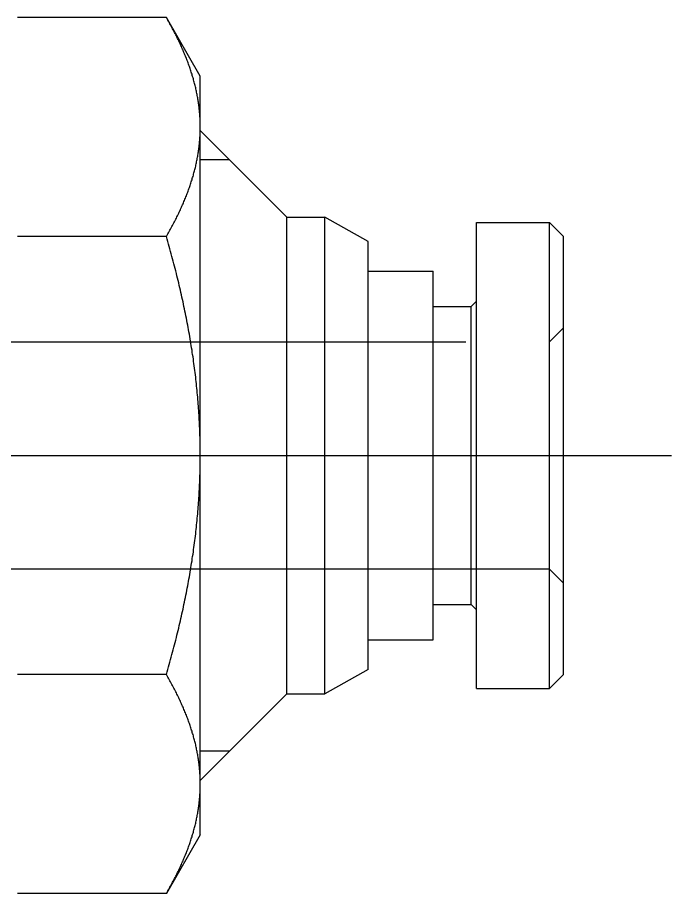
# Model space of a CAD drawing. Extents: x -2 to 56.4, y -24.8 to 10.1.
# Drawn here: x 15.03 to 27.1, y -8.08 to 8.08 of the extents above; entities that cross this region are included whole.
import ezdxf

# ---------------------------------------------------------------- set-up
doc = ezdxf.new("R2010")
doc.units = 0
doc.linetypes.add('CENTER', pattern=[50.8, 31.75, -6.35, 6.35, -6.35])
doc.linetypes.add('DASHED', pattern=[19.05, 12.7, -6.35])
doc.layers.get('0').update_dxf_attribs({"linetype": 'CONTINUOUS'})
doc.layers.add('CENTER', color=1, linetype='CENTER')

msp = doc.modelspace()

# ---------------------------------------------------------------- linework, layer by layer
at = {"color": 7, "linetype": 'CONTINUOUS'}
for p, q in [((17.775, 8.083), (15.025, 8.083)), ((18.4, 7), (17.775, 8.083)), ((18.4, 6.062), (18.4, 7)), ((18.4, 0), (18.4, 6.062)), ((20, 4.4), (18.4, 6)), ((20, -4.4), (20, 4.4)), ((20, 4.4), (20.7, 4.4)), ((21.5, 3.95), (20.7, 4.4)), ((20.7, -4.4), (20.7, 4.4)), ((23.5, -4.3), (23.5, 4.3)), ((23.5, 4.3), (24.85, 4.3)), ((24.85, -4.3), (24.85, 4.3)), ((25.1, 4.05), (24.85, 4.3)), ((25.1, 4.05), (25.1, -4.05)), ((17.775, 4.041), (15.025, 4.041)), ((21.5, -3.95), (21.5, 3.95)), ((21.5, 3.4), (22.7, 3.4)), ((22.7, -3.4), (22.7, 3.4)), ((22.7, 2.75), (23.4, 2.75)), ((23.4, 2.75), (23.5, 2.85)), ((23.4, -2.75), (23.4, 2.75)), ((18.4, -6.062), (18.4, 0)), ((22.7, -2.75), (23.4, -2.75)), ((23.4, -2.75), (23.5, -2.85)), ((21.5, -3.4), (22.7, -3.4)), ((21.5, -3.95), (20.7, -4.4)), ((17.775, -4.041), (15.025, -4.041)), ((25.1, -4.05), (24.85, -4.3)), ((23.5, -4.3), (24.85, -4.3)), ((20, -4.4), (18.4, -6)), ((20, -4.4), (20.7, -4.4)), ((18.4, -7), (18.4, -6.062)), ((18.4, -7), (17.775, -8.083)), ((17.775, -8.083), (15.025, -8.083))]:
    msp.add_line(p, q, dxfattribs=at)
at = {"color": 3, "linetype": 'CONTINUOUS'}
for p, q in [((18.941, 5.458), (18.4, 5.458)), ((18.941, -5.459), (18.4, -5.459))]:
    msp.add_line(p, q, dxfattribs=at)
at = {"color": 3, "linetype": 'DASHED'}
for p, q in [((24.85, 2.1), (25.1, 2.35)), ((10.6, 2.1), (24.85, 2.1)), ((24.85, -2.1), (10.6, -2.1)), ((25.1, -2.35), (24.85, -2.1))]:
    msp.add_line(p, q, dxfattribs=at)
at = {"color": 7}
for points in [[(18.4, 6.062, 0), (18.4, 6.083, 0), (18.4, 6.104, 0), (18.399, 6.125, 0), (18.399, 6.146, 0), (18.398, 6.166, 0), (18.397, 6.187, 0), (18.396, 6.208, 0), (18.395, 6.229, 0), (18.394, 6.249, 0), (18.393, 6.27, 0), (18.391, 6.291, 0), (18.39, 6.311, 0), (18.388, 6.332, 0), (18.386, 6.353, 0), (18.384, 6.373, 0), (18.382, 6.394, 0), (18.38, 6.415, 0), (18.377, 6.435, 0), (18.375, 6.456, 0), (18.372, 6.476, 0), (18.369, 6.497, 0), (18.366, 6.518, 0), (18.363, 6.538, 0), (18.36, 6.559, 0), (18.356, 6.579, 0), (18.353, 6.6, 0), (18.349, 6.621, 0), (18.345, 6.641, 0), (18.341, 6.662, 0), (18.337, 6.682, 0), (18.333, 6.703, 0), (18.328, 6.724, 0), (18.324, 6.744, 0), (18.319, 6.765, 0), (18.315, 6.786, 0), (18.31, 6.806, 0), (18.305, 6.827, 0), (18.299, 6.848, 0), (18.294, 6.868, 0), (18.289, 6.889, 0), (18.283, 6.91, 0), (18.277, 6.931, 0), (18.272, 6.951, 0), (18.266, 6.972, 0), (18.259, 6.993, 0), (18.253, 7.014, 0), (18.247, 7.035, 0), (18.24, 7.056, 0), (18.234, 7.076, 0), (18.227, 7.097, 0), (18.22, 7.118, 0), (18.213, 7.139, 0), (18.206, 7.16, 0), (18.198, 7.181, 0), (18.191, 7.203, 0), (18.183, 7.224, 0), (18.175, 7.245, 0), (18.168, 7.266, 0), (18.16, 7.287, 0), (18.151, 7.308, 0), (18.143, 7.33, 0), (18.135, 7.351, 0), (18.126, 7.372, 0), (18.117, 7.394, 0), (18.108, 7.415, 0), (18.099, 7.437, 0), (18.09, 7.458, 0), (18.081, 7.48, 0), (18.072, 7.501, 0), (18.062, 7.523, 0), (18.052, 7.545, 0), (18.043, 7.567, 0), (18.032, 7.588, 0), (18.022, 7.61, 0), (18.012, 7.632, 0), (18.002, 7.654, 0), (17.991, 7.676, 0), (17.98, 7.698, 0), (17.969, 7.72, 0), (17.958, 7.743, 0), (17.947, 7.765, 0), (17.936, 7.787, 0), (17.924, 7.809, 0), (17.913, 7.832, 0), (17.901, 7.854, 0), (17.889, 7.877, 0), (17.877, 7.9, 0), (17.865, 7.922, 0), (17.852, 7.945, 0), (17.84, 7.968, 0), (17.827, 7.991, 0), (17.814, 8.014, 0), (17.801, 8.037, 0), (17.788, 8.06, 0), (17.775, 8.083, 0)], [(17.775, 4.041, 0), (17.788, 4.065, 0), (17.801, 4.088, 0), (17.814, 4.111, 0), (17.827, 4.134, 0), (17.84, 4.157, 0), (17.852, 4.179, 0), (17.865, 4.202, 0), (17.877, 4.225, 0), (17.889, 4.247, 0), (17.901, 4.27, 0), (17.913, 4.293, 0), (17.924, 4.315, 0), (17.936, 4.337, 0), (17.947, 4.36, 0), (17.958, 4.382, 0), (17.969, 4.404, 0), (17.98, 4.426, 0), (17.991, 4.448, 0), (18.002, 4.47, 0), (18.012, 4.492, 0), (18.022, 4.514, 0), (18.032, 4.536, 0), (18.043, 4.558, 0), (18.052, 4.58, 0), (18.062, 4.601, 0), (18.072, 4.623, 0), (18.081, 4.645, 0), (18.09, 4.666, 0), (18.099, 4.688, 0), (18.108, 4.709, 0), (18.117, 4.731, 0), (18.126, 4.752, 0), (18.135, 4.773, 0), (18.143, 4.795, 0), (18.151, 4.816, 0), (18.16, 4.837, 0), (18.168, 4.858, 0), (18.175, 4.88, 0), (18.183, 4.901, 0), (18.191, 4.922, 0), (18.198, 4.943, 0), (18.206, 4.964, 0), (18.213, 4.985, 0), (18.22, 5.006, 0), (18.227, 5.027, 0), (18.234, 5.048, 0), (18.24, 5.069, 0), (18.247, 5.09, 0), (18.253, 5.111, 0), (18.259, 5.131, 0), (18.266, 5.152, 0), (18.272, 5.173, 0), (18.277, 5.194, 0), (18.283, 5.215, 0), (18.289, 5.235, 0), (18.294, 5.256, 0), (18.299, 5.277, 0), (18.305, 5.297, 0), (18.31, 5.318, 0), (18.315, 5.339, 0), (18.319, 5.359, 0), (18.324, 5.38, 0), (18.328, 5.401, 0), (18.333, 5.421, 0), (18.337, 5.442, 0), (18.341, 5.463, 0), (18.345, 5.483, 0), (18.349, 5.504, 0), (18.353, 5.524, 0), (18.356, 5.545, 0), (18.36, 5.566, 0), (18.363, 5.586, 0), (18.366, 5.607, 0), (18.369, 5.627, 0), (18.372, 5.648, 0), (18.375, 5.669, 0), (18.377, 5.689, 0), (18.38, 5.71, 0), (18.382, 5.73, 0), (18.384, 5.751, 0), (18.386, 5.772, 0), (18.388, 5.792, 0), (18.39, 5.813, 0), (18.391, 5.834, 0), (18.393, 5.854, 0), (18.394, 5.875, 0), (18.395, 5.896, 0), (18.396, 5.917, 0), (18.397, 5.937, 0), (18.398, 5.958, 0), (18.399, 5.979, 0), (18.399, 6, 0), (18.4, 6.02, 0), (18.4, 6.041, 0), (18.4, 6.062, 0)], [(18.4, 0, 0), (18.4, 0.042, 0), (18.4, 0.083, 0), (18.399, 0.125, 0), (18.399, 0.167, 0), (18.398, 0.208, 0), (18.397, 0.25, 0), (18.396, 0.291, 0), (18.395, 0.333, 0), (18.394, 0.374, 0), (18.393, 0.416, 0), (18.391, 0.457, 0), (18.39, 0.498, 0), (18.388, 0.54, 0), (18.386, 0.581, 0), (18.384, 0.622, 0), (18.382, 0.663, 0), (18.38, 0.705, 0), (18.377, 0.746, 0), (18.375, 0.787, 0), (18.372, 0.828, 0), (18.369, 0.87, 0), (18.366, 0.911, 0), (18.363, 0.952, 0), (18.36, 0.993, 0), (18.356, 1.034, 0), (18.353, 1.076, 0), (18.349, 1.117, 0), (18.345, 1.158, 0), (18.341, 1.199, 0), (18.337, 1.24, 0), (18.333, 1.282, 0), (18.328, 1.323, 0), (18.324, 1.364, 0), (18.319, 1.405, 0), (18.315, 1.447, 0), (18.31, 1.488, 0), (18.305, 1.53, 0), (18.299, 1.571, 0), (18.294, 1.612, 0), (18.289, 1.654, 0), (18.283, 1.695, 0), (18.277, 1.737, 0), (18.272, 1.778, 0), (18.266, 1.82, 0), (18.259, 1.862, 0), (18.253, 1.903, 0), (18.247, 1.945, 0), (18.24, 1.987, 0), (18.234, 2.029, 0), (18.227, 2.07, 0), (18.22, 2.112, 0), (18.213, 2.154, 0), (18.206, 2.196, 0), (18.198, 2.239, 0), (18.191, 2.281, 0), (18.183, 2.323, 0), (18.175, 2.365, 0), (18.168, 2.408, 0), (18.16, 2.45, 0), (18.151, 2.492, 0), (18.143, 2.535, 0), (18.135, 2.578, 0), (18.126, 2.62, 0), (18.117, 2.663, 0), (18.108, 2.706, 0), (18.099, 2.749, 0), (18.09, 2.792, 0), (18.081, 2.835, 0), (18.072, 2.879, 0), (18.062, 2.922, 0), (18.052, 2.965, 0), (18.043, 3.009, 0), (18.032, 3.052, 0), (18.022, 3.096, 0), (18.012, 3.14, 0), (18.002, 3.184, 0), (17.991, 3.228, 0), (17.98, 3.272, 0), (17.969, 3.316, 0), (17.958, 3.361, 0), (17.947, 3.405, 0), (17.936, 3.45, 0), (17.924, 3.495, 0), (17.913, 3.539, 0), (17.901, 3.584, 0), (17.889, 3.629, 0), (17.877, 3.675, 0), (17.865, 3.72, 0), (17.852, 3.766, 0), (17.84, 3.811, 0), (17.827, 3.857, 0), (17.814, 3.903, 0), (17.801, 3.949, 0), (17.788, 3.995, 0), (17.775, 4.041, 0)], [(17.775, -4.041, 0), (17.788, -3.995, 0), (17.801, -3.949, 0), (17.814, -3.903, 0), (17.827, -3.857, 0), (17.84, -3.811, 0), (17.852, -3.766, 0), (17.865, -3.72, 0), (17.877, -3.675, 0), (17.889, -3.629, 0), (17.901, -3.584, 0), (17.913, -3.539, 0), (17.924, -3.495, 0), (17.936, -3.45, 0), (17.947, -3.405, 0), (17.958, -3.361, 0), (17.969, -3.316, 0), (17.98, -3.272, 0), (17.991, -3.228, 0), (18.002, -3.184, 0), (18.012, -3.14, 0), (18.022, -3.096, 0), (18.032, -3.052, 0), (18.043, -3.009, 0), (18.052, -2.965, 0), (18.062, -2.922, 0), (18.072, -2.879, 0), (18.081, -2.835, 0), (18.09, -2.792, 0), (18.099, -2.749, 0), (18.108, -2.706, 0), (18.117, -2.663, 0), (18.126, -2.62, 0), (18.135, -2.578, 0), (18.143, -2.535, 0), (18.151, -2.492, 0), (18.16, -2.45, 0), (18.168, -2.408, 0), (18.175, -2.365, 0), (18.183, -2.323, 0), (18.191, -2.281, 0), (18.198, -2.239, 0), (18.206, -2.196, 0), (18.213, -2.154, 0), (18.22, -2.112, 0), (18.227, -2.07, 0), (18.234, -2.029, 0), (18.24, -1.987, 0), (18.247, -1.945, 0), (18.253, -1.903, 0), (18.259, -1.862, 0), (18.266, -1.82, 0), (18.272, -1.778, 0), (18.277, -1.737, 0), (18.283, -1.695, 0), (18.289, -1.654, 0), (18.294, -1.612, 0), (18.299, -1.571, 0), (18.305, -1.53, 0), (18.31, -1.488, 0), (18.315, -1.447, 0), (18.319, -1.405, 0), (18.324, -1.364, 0), (18.328, -1.323, 0), (18.333, -1.282, 0), (18.337, -1.24, 0), (18.341, -1.199, 0), (18.345, -1.158, 0), (18.349, -1.117, 0), (18.353, -1.076, 0), (18.356, -1.034, 0), (18.36, -0.993, 0), (18.363, -0.952, 0), (18.366, -0.911, 0), (18.369, -0.87, 0), (18.372, -0.828, 0), (18.375, -0.787, 0), (18.377, -0.746, 0), (18.38, -0.705, 0), (18.382, -0.663, 0), (18.384, -0.622, 0), (18.386, -0.581, 0), (18.388, -0.54, 0), (18.39, -0.498, 0), (18.391, -0.457, 0), (18.393, -0.416, 0), (18.394, -0.374, 0), (18.395, -0.333, 0), (18.396, -0.291, 0), (18.397, -0.25, 0), (18.398, -0.208, 0), (18.399, -0.167, 0), (18.399, -0.125, 0), (18.4, -0.083, 0), (18.4, -0.042, 0), (18.4, 0, 0)], [(18.4, -6.062, 0), (18.4, -6.041, 0), (18.4, -6.02, 0), (18.399, -6, 0), (18.399, -5.979, 0), (18.398, -5.958, 0), (18.397, -5.937, 0), (18.396, -5.917, 0), (18.395, -5.896, 0), (18.394, -5.875, 0), (18.393, -5.854, 0), (18.391, -5.834, 0), (18.39, -5.813, 0), (18.388, -5.792, 0), (18.386, -5.772, 0), (18.384, -5.751, 0), (18.382, -5.73, 0), (18.38, -5.71, 0), (18.377, -5.689, 0), (18.375, -5.669, 0), (18.372, -5.648, 0), (18.369, -5.627, 0), (18.366, -5.607, 0), (18.363, -5.586, 0), (18.36, -5.566, 0), (18.356, -5.545, 0), (18.353, -5.524, 0), (18.349, -5.504, 0), (18.345, -5.483, 0), (18.341, -5.463, 0), (18.337, -5.442, 0), (18.333, -5.421, 0), (18.328, -5.401, 0), (18.324, -5.38, 0), (18.319, -5.359, 0), (18.315, -5.339, 0), (18.31, -5.318, 0), (18.305, -5.297, 0), (18.299, -5.277, 0), (18.294, -5.256, 0), (18.289, -5.235, 0), (18.283, -5.215, 0), (18.277, -5.194, 0), (18.272, -5.173, 0), (18.266, -5.152, 0), (18.259, -5.131, 0), (18.253, -5.111, 0), (18.247, -5.09, 0), (18.24, -5.069, 0), (18.234, -5.048, 0), (18.227, -5.027, 0), (18.22, -5.006, 0), (18.213, -4.985, 0), (18.206, -4.964, 0), (18.198, -4.943, 0), (18.191, -4.922, 0), (18.183, -4.901, 0), (18.175, -4.88, 0), (18.168, -4.858, 0), (18.16, -4.837, 0), (18.151, -4.816, 0), (18.143, -4.795, 0), (18.135, -4.773, 0), (18.126, -4.752, 0), (18.117, -4.731, 0), (18.108, -4.709, 0), (18.099, -4.688, 0), (18.09, -4.666, 0), (18.081, -4.645, 0), (18.072, -4.623, 0), (18.062, -4.601, 0), (18.052, -4.58, 0), (18.043, -4.558, 0), (18.032, -4.536, 0), (18.022, -4.514, 0), (18.012, -4.492, 0), (18.002, -4.47, 0), (17.991, -4.448, 0), (17.98, -4.426, 0), (17.969, -4.404, 0), (17.958, -4.382, 0), (17.947, -4.36, 0), (17.936, -4.337, 0), (17.924, -4.315, 0), (17.913, -4.293, 0), (17.901, -4.27, 0), (17.889, -4.247, 0), (17.877, -4.225, 0), (17.865, -4.202, 0), (17.852, -4.179, 0), (17.84, -4.157, 0), (17.827, -4.134, 0), (17.814, -4.111, 0), (17.801, -4.088, 0), (17.788, -4.065, 0), (17.775, -4.041, 0)], [(17.775, -8.083, 0), (17.788, -8.06, 0), (17.801, -8.037, 0), (17.814, -8.014, 0), (17.827, -7.991, 0), (17.84, -7.968, 0), (17.852, -7.945, 0), (17.865, -7.922, 0), (17.877, -7.9, 0), (17.889, -7.877, 0), (17.901, -7.854, 0), (17.913, -7.832, 0), (17.924, -7.809, 0), (17.936, -7.787, 0), (17.947, -7.765, 0), (17.958, -7.743, 0), (17.969, -7.72, 0), (17.98, -7.698, 0), (17.991, -7.676, 0), (18.002, -7.654, 0), (18.012, -7.632, 0), (18.022, -7.61, 0), (18.032, -7.588, 0), (18.043, -7.567, 0), (18.052, -7.545, 0), (18.062, -7.523, 0), (18.072, -7.501, 0), (18.081, -7.48, 0), (18.09, -7.458, 0), (18.099, -7.437, 0), (18.108, -7.415, 0), (18.117, -7.394, 0), (18.126, -7.372, 0), (18.135, -7.351, 0), (18.143, -7.33, 0), (18.151, -7.308, 0), (18.16, -7.287, 0), (18.168, -7.266, 0), (18.175, -7.245, 0), (18.183, -7.224, 0), (18.191, -7.203, 0), (18.198, -7.181, 0), (18.206, -7.16, 0), (18.213, -7.139, 0), (18.22, -7.118, 0), (18.227, -7.097, 0), (18.234, -7.076, 0), (18.24, -7.056, 0), (18.247, -7.035, 0), (18.253, -7.014, 0), (18.259, -6.993, 0), (18.266, -6.972, 0), (18.272, -6.951, 0), (18.277, -6.931, 0), (18.283, -6.91, 0), (18.289, -6.889, 0), (18.294, -6.868, 0), (18.299, -6.848, 0), (18.305, -6.827, 0), (18.31, -6.806, 0), (18.315, -6.786, 0), (18.319, -6.765, 0), (18.324, -6.744, 0), (18.328, -6.724, 0), (18.333, -6.703, 0), (18.337, -6.682, 0), (18.341, -6.662, 0), (18.345, -6.641, 0), (18.349, -6.621, 0), (18.353, -6.6, 0), (18.356, -6.579, 0), (18.36, -6.559, 0), (18.363, -6.538, 0), (18.366, -6.518, 0), (18.369, -6.497, 0), (18.372, -6.476, 0), (18.375, -6.456, 0), (18.377, -6.435, 0), (18.38, -6.415, 0), (18.382, -6.394, 0), (18.384, -6.373, 0), (18.386, -6.353, 0), (18.388, -6.332, 0), (18.39, -6.311, 0), (18.391, -6.291, 0), (18.393, -6.27, 0), (18.394, -6.249, 0), (18.395, -6.229, 0), (18.396, -6.208, 0), (18.397, -6.187, 0), (18.398, -6.166, 0), (18.399, -6.146, 0), (18.399, -6.125, 0), (18.4, -6.104, 0), (18.4, -6.083, 0), (18.4, -6.062, 0)]]:
    msp.add_polyline3d(points, dxfattribs=at)
at = {"layer": 'CENTER', "color": 1, "linetype": 'CENTER'}
msp.add_line((-2, 0), (27.1, 0), dxfattribs=at)

doc.saveas('drawing.dxf')
